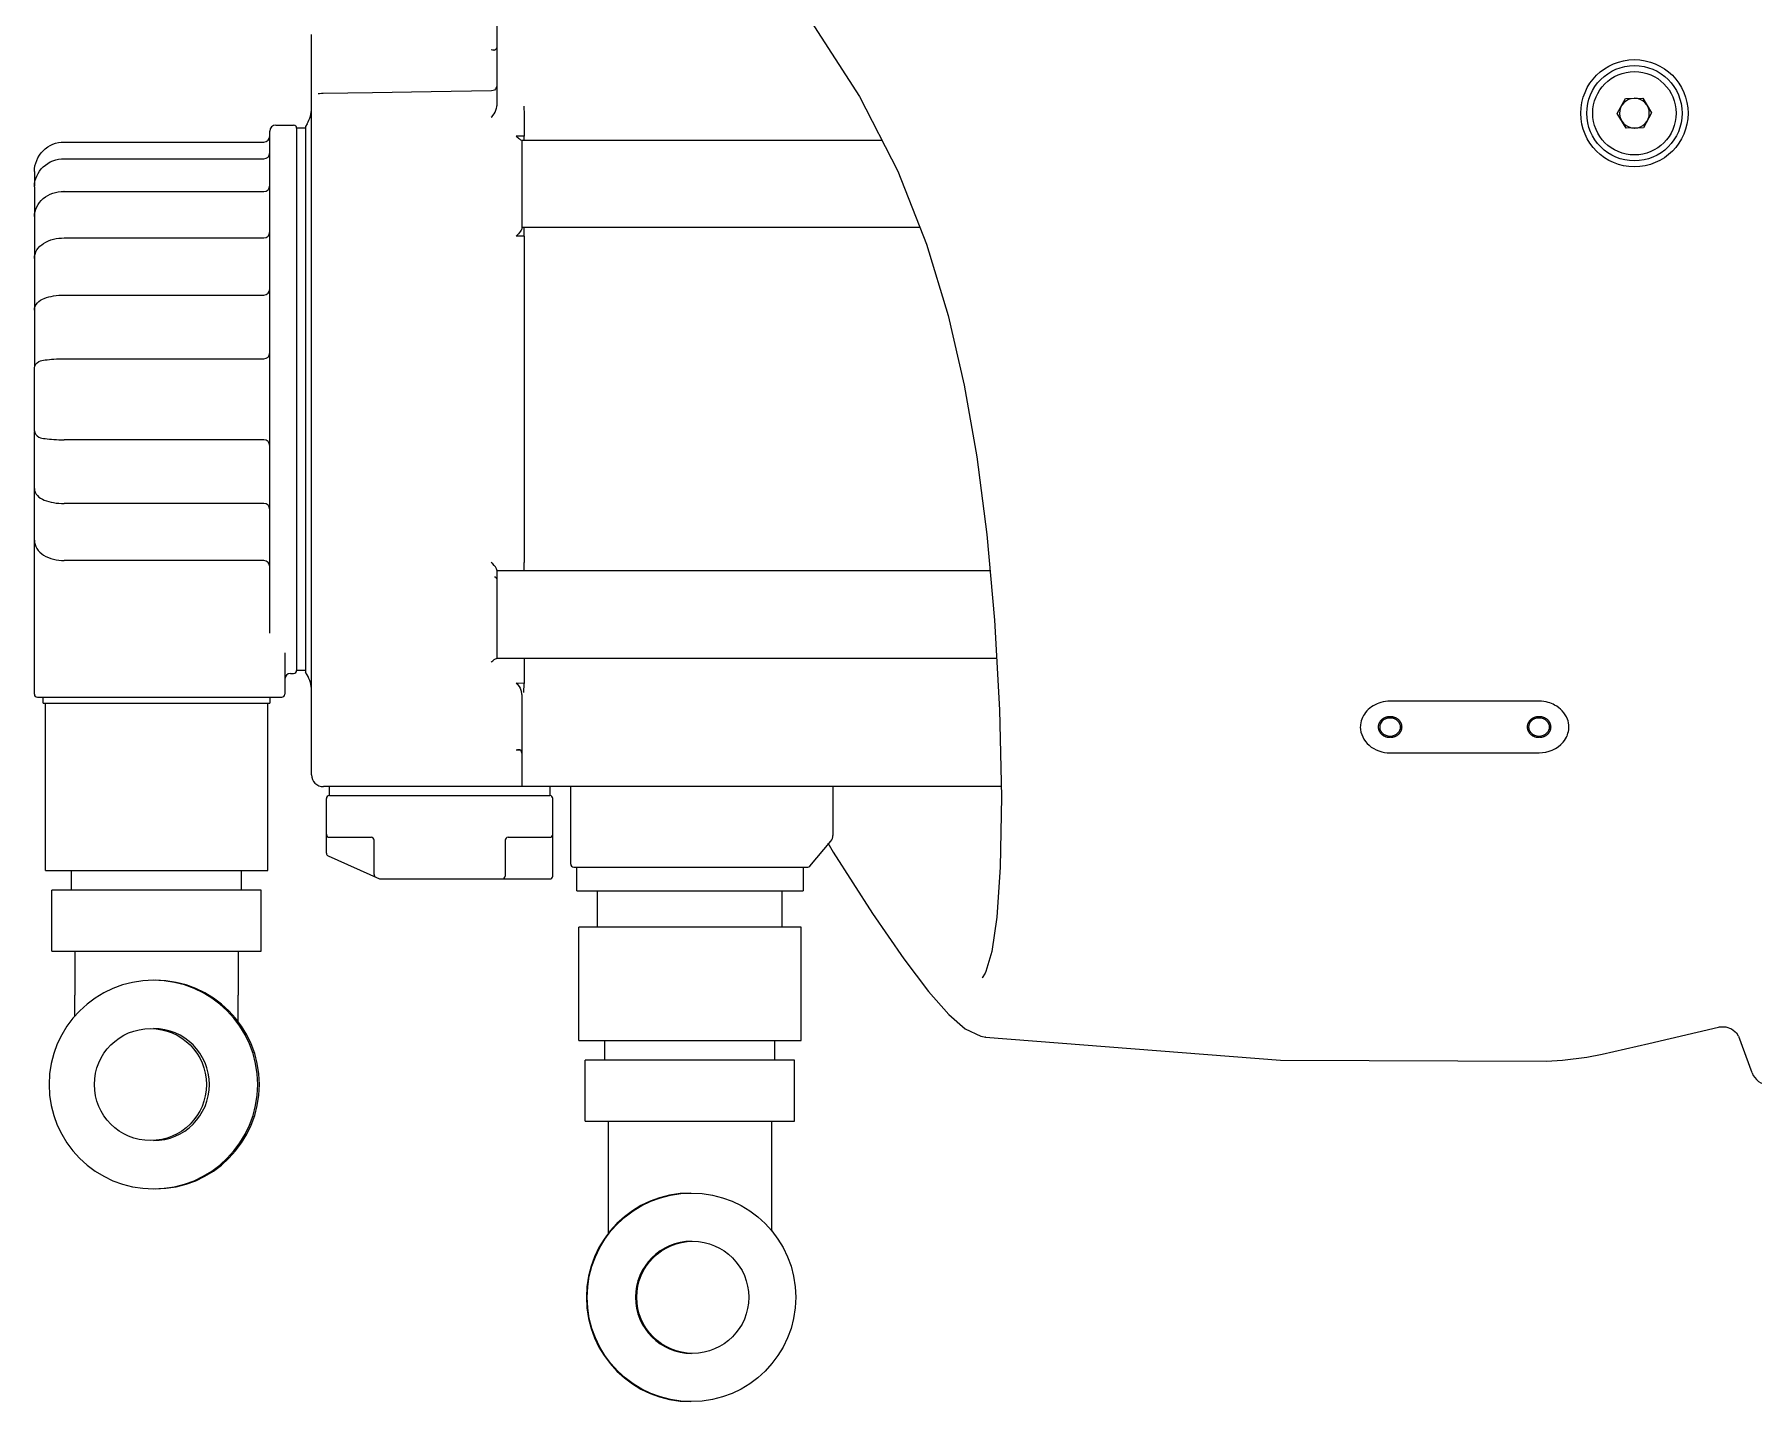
# Model space of a CAD drawing. Header units: millimetres. Extents: x 7426 to 8737, y 124 to 421.
# Drawn here: x 8104.7 to 8119.12, y 293.66 to 305.14 of the extents above; entities that cross this region are included whole.
import ezdxf

# ---------------------------------------------------------------- set-up
doc = ezdxf.new("R2010")
doc.units = ezdxf.units.MM
doc.layers.add('外形图', color=7, linetype='Continuous')

msp = doc.modelspace()

# ---------------------------------------------------------------- linework, layer by layer
at = {"layer": '外形图', "color": 0, "linetype": 'Continuous'}
for p, q in [((8108.5758, 305.3245), (8108.5758, 304.5368)), ((8107.0208, 298.9244), (8107.0208, 305.1361)), ((8108.545, 304.6648), (8108.5299, 304.6637)), ((8107.0764, 304.6367), (8107.0756, 304.6367)), ((8107.0756, 304.6367), (8107.076, 304.6367)), ((8107.0786, 304.6369), (8107.0764, 304.6367)), ((8107.1177, 304.6394), (8107.1061, 304.6391)), ((8108.8032, 304.5335), (8108.8058, 304.4601)), ((8117.9768, 304.4714), (8118.0463, 304.5979)), ((8118.0463, 304.5979), (8118.1906, 304.601)), ((8118.1906, 304.601), (8118.2654, 304.4775)), ((8106.9833, 304.3863), (8106.9708, 304.3636)), ((8108.8058, 304.4601), (8108.8058, 304.2816)), ((8118.0516, 304.348), (8117.9768, 304.4714)), ((8118.2654, 304.4775), (8118.1959, 304.351)), ((8104.9457, 304.2329), (8106.6208, 304.2329)), ((8106.6708, 300.1116), (8106.6708, 304.3245)), ((8106.7208, 304.3745), (8106.8708, 304.3745)), ((8106.8958, 304.3495), (8106.8958, 299.7994)), ((8106.9708, 304.3495), (8106.8958, 304.3495)), ((8106.9708, 304.3636), (8106.9708, 299.7853)), ((8108.8058, 304.2816), (8108.7384, 304.2816)), ((8108.7858, 304.2495), (8108.7858, 303.5145)), ((8108.7858, 304.2495), (8111.8074, 304.2495)), ((8108.8042, 304.2533), (8108.8051, 304.2643)), ((8108.8051, 304.2643), (8108.8058, 304.2816)), ((8118.1959, 304.351), (8118.0516, 304.348)), ((8104.9457, 304.0925), (8106.6208, 304.0925)), ((8104.6957, 303.9846), (8104.6957, 303.8659)), ((8104.6957, 303.8577), (8104.6957, 302.3459)), ((8104.9457, 303.818), (8106.6208, 303.818)), ((8112.1275, 303.5145), (8108.7858, 303.5145)), ((8108.7858, 303.5118), (8108.7858, 303.5085)), ((8104.9457, 303.428), (8106.6208, 303.428)), ((8108.8058, 303.4434), (8108.7384, 303.4434)), ((8108.8058, 303.4434), (8108.8058, 300.7055)), ((8112.1819, 303.3763), (8112.3625, 302.7784)), ((8104.9457, 302.9492), (8106.6208, 302.9492)), ((8104.9457, 302.4142), (8106.6208, 302.4142)), ((8104.6957, 301.8108), (8104.6957, 302.3381)), ((8104.6957, 299.5994), (8104.6957, 301.803)), ((8106.6208, 301.7347), (8104.9457, 301.7347)), ((8106.6208, 301.1997), (8104.9457, 301.1997)), ((8106.6208, 300.7209), (8104.9457, 300.7209)), ((8108.5758, 300.6404), (8108.5758, 299.8994)), ((8112.7144, 300.6344), (8108.5758, 300.6344)), ((8108.5635, 300.5825), (8108.5673, 300.5796)), ((8108.5635, 300.5825), (8108.5636, 300.5824)), ((8108.5673, 300.5796), (8108.5732, 300.5707)), ((8106.7958, 299.9478), (8106.7958, 299.5994)), ((8106.8458, 299.7744), (8106.8708, 299.7744)), ((8106.9708, 299.7994), (8106.8958, 299.7994)), ((8106.9833, 299.7625), (8106.9708, 299.7853)), ((8112.7698, 299.8994), (8108.5758, 299.8994)), ((8108.8058, 299.8673), (8108.8058, 299.6888)), ((8108.8058, 299.6888), (8108.7384, 299.6936)), ((8108.8032, 299.6153), (8108.8058, 299.6888)), ((8104.7207, 299.5744), (8106.7708, 299.5744)), ((8104.7707, 299.5244), (8104.7707, 299.5744)), ((8104.7707, 299.5244), (8106.6708, 299.5244)), ((8104.7882, 299.0694), (8104.7882, 299.5244)), ((8106.6533, 299.0694), (8106.6533, 299.5244)), ((8106.6708, 299.5744), (8106.6708, 299.5244)), ((8108.7858, 299.5973), (8108.7858, 298.8243)), ((8117.321, 299.5409), (8116.071, 299.5409)), ((8104.7882, 298.1193), (8104.7882, 299.0694)), ((8106.6533, 298.1193), (8106.6533, 299.0694)), ((8108.7591, 299.1294), (8108.7384, 299.1306)), ((8108.7749, 299.1285), (8108.7591, 299.1294)), ((8116.071, 299.1078), (8117.321, 299.1078)), ((8112.808, 298.8243), (8107.1208, 298.8243)), ((8107.1708, 298.7493), (8107.1708, 298.8243)), ((8107.1708, 298.7493), (8109.0208, 298.7493)), ((8109.0208, 298.8243), (8109.0208, 298.7493)), ((8109.1958, 298.1743), (8109.1958, 298.8243)), ((8111.3959, 298.8243), (8111.3959, 298.415)), ((8107.1458, 298.2656), (8107.1458, 298.7243)), ((8109.0458, 298.0743), (8109.0458, 298.7243)), ((8107.1708, 298.3993), (8107.5208, 298.3993)), ((8107.5458, 298.0875), (8107.5458, 298.3743)), ((8108.6458, 298.3743), (8108.6458, 298.0743)), ((8108.6708, 298.3993), (8109.0208, 298.3993)), ((8111.2034, 298.1583), (8111.3783, 298.3668)), ((8107.1606, 298.2427), (8107.5901, 298.0515)), ((8104.7882, 298.1193), (8106.6533, 298.1193)), ((8105.0072, 297.9543), (8105.0072, 298.1193)), ((8106.4343, 297.9543), (8106.4343, 298.1193)), ((8107.6003, 298.0493), (8109.0208, 298.0493)), ((8109.2208, 298.1493), (8111.1842, 298.1493)), ((8109.2458, 297.9493), (8109.2458, 298.1493)), ((8111.1459, 298.1493), (8111.1459, 297.9493)), ((8104.8432, 297.4433), (8104.8432, 297.9543)), ((8106.5983, 297.9543), (8104.8432, 297.9543)), ((8106.5983, 297.4433), (8106.5983, 297.9543)), ((8109.2458, 297.9493), (8111.1459, 297.9493)), ((8109.4208, 297.6443), (8109.4208, 297.9493)), ((8110.9709, 297.6443), (8110.9709, 297.9493)), ((8109.2633, 296.6943), (8109.2633, 297.6443)), ((8111.1284, 297.6443), (8109.2633, 297.6443)), ((8111.1284, 296.6943), (8111.1284, 297.6443)), ((8104.8432, 297.4433), (8106.5983, 297.4433)), ((8105.0357, 297.4433), (8105.0357, 297.0743)), ((8106.4058, 297.4433), (8106.4058, 297.0743)), ((8109.2633, 296.6943), (8111.1284, 296.6943)), ((8109.4823, 296.5293), (8109.4823, 296.6943)), ((8110.9094, 296.5293), (8110.9094, 296.6943)), ((8112.6783, 296.7218), (8112.6759, 296.7221)), ((8119.1081, 296.423), (8118.9971, 296.7281)), ((8109.3183, 296.0183), (8109.3183, 296.5293)), ((8111.0734, 296.5293), (8109.3183, 296.5293)), ((8111.0734, 296.0183), (8111.0734, 296.5293)), ((8117.3828, 296.5211), (8117.3829, 296.5211)), ((8117.7222, 296.5547), (8117.8498, 296.5796)), ((8109.3183, 296.0183), (8111.0734, 296.0183)), ((8109.5108, 296.0183), (8109.5108, 295.5393)), ((8110.8809, 296.0183), (8110.8809, 295.5393))]:
    msp.add_line(p, q, dxfattribs=at)
for points in [[(8110.7928, 305.7861), (8111.2101, 305.2456), (8111.6198, 304.616), (8111.9404, 303.9897), (8112.1819, 303.3763)], [(8108.5731, 304.6958), (8108.5659, 304.6795), (8108.5551, 304.6685), (8108.545, 304.6648)], [(8107.1061, 304.6391), (8107.089, 304.6379), (8107.0786, 304.6369)], [(8108.5299, 304.6637), (8108.0242, 304.6529), (8107.534, 304.6445), (8107.1177, 304.6394)], [(8112.3625, 302.7784), (8112.4978, 302.1929), (8112.603, 301.5904), (8112.6868, 300.9386), (8112.7516, 300.2223), (8112.794, 299.4675), (8112.8099, 298.7376), (8112.7997, 298.1494), (8112.7708, 297.7295), (8112.7285, 297.4421), (8112.6796, 297.2733), (8112.6725, 297.2578)], [(8111.3522, 298.3516), (8111.3974, 298.274), (8111.7288, 297.7611), (8111.9923, 297.3803), (8112.1992, 297.1055), (8112.3672, 296.9126), (8112.5061, 296.792), (8112.6362, 296.7294), (8112.6782, 296.7216)], [(8112.6725, 297.2578), (8112.6478, 297.2191), (8112.6476, 297.2189)], [(8117.8498, 296.5796), (8118.2418, 296.6683), (8118.8263, 296.8068)], [(8118.8263, 296.8069), (8118.8343, 296.8086), (8118.8868, 296.809), (8118.9361, 296.7915), (8118.9764, 296.7579), (8118.9914, 296.7321)], [(8112.6759, 296.7221), (8115.1519, 296.5285), (8117.3828, 296.5211)], [(8117.383, 296.5208), (8117.5162, 296.5286), (8117.7222, 296.5547)]]:
    msp.add_lwpolyline(points, dxfattribs=at)
for centre, radius in [((8118.1211, 304.4745), 0.45), ((8118.1211, 304.4745), 0.4), ((8118.1211, 304.4745), 0.35), ((8105.6694, 296.3243), 0.47), ((8110.2089, 294.5392), 0.875), ((8110.22, 294.5392), 0.47)]:
    msp.add_circle(centre, radius, dxfattribs=at)
for centre, radius, start, end in [((8108.5476, 305.0405), 0.0378, 273.09506, 276.97753), ((8108.4878, 304.5368), 0.088, 347.07525, 0.03183), ((8118.1211, 304.4745), 0.125, 91.21135, 270.0553), ((8118.1211, 304.4745), 0.125, 271.21135, 90.0553), ((8106.7708, 304.518), 0.25, 328.21167, 0), ((8106.6208, 304.2829), 0.05, 270, 0), ((8106.7208, 304.3245), 0.05, 90, 180), ((8106.8708, 304.3495), 0.025, 0, 90), ((8106.6208, 304.1425), 0.05, 270, 0), ((8104.9457, 303.5198), 0.2982, 90.00017, 90.63926), ((8106.6208, 303.868), 0.05, 270, 0), ((8106.6208, 303.478), 0.05, 270, 0), ((8106.6208, 302.9992), 0.05, 270, 0), ((8106.6208, 302.4642), 0.05, 270, 0), ((8106.6208, 301.6847), 0.05, 0, 90), ((8106.6208, 301.1497), 0.05, 0, 90), ((8106.6208, 300.6709), 0.05, 0, 90), ((8107.1866, 300.6837), 1.6194, 0.0243, 0.76932), ((8108.5524, 300.5636), 0.0218, 59.70181, 63.8858), ((8106.8458, 299.7244), 0.05, 90, 180), ((8106.8708, 299.7994), 0.025, 270, 0), ((8106.7708, 299.6308), 0.25, 0, 31.78833), ((8108.6982, 299.5974), 0.0876, 359.96947, 12.74655), ((8104.7207, 299.5994), 0.025, 180, 270), ((8106.7708, 299.5994), 0.025, 270, 0), ((8116.071, 299.2541), 0.2868, 89.99741, 105.62305), ((8117.3211, 299.2541), 0.2868, 74.37695, 90.00259), ((8116.0083, 299.3243), 0.1873, 174.08172, 179.99298), ((8116.0496, 299.3244), 0.0661, 179.99829, 194.77528), ((8117.2997, 299.3244), 0.0661, 179.99829, 194.77528), ((8117.3757, 299.3262), 0.1956, 338.43877, 339.43528), ((8117.3846, 299.3244), 0.1864, 357.72021, 359.99897), ((8107.1208, 298.9244), 0.1, 180, 270), ((8107.1708, 298.7243), 0.025, 90, 180), ((8109.0208, 298.7243), 0.025, 0, 90), ((8107.1708, 298.4243), 0.025, 180, 270), ((8107.5208, 298.3743), 0.025, 0, 90), ((8108.6708, 298.3743), 0.025, 90.00158, 180), ((8109.0208, 298.4243), 0.025, 270, 0), ((8111.3209, 298.415), 0.075, 319.99998, 0), ((8107.1708, 298.2656), 0.025, 180, 246), ((8109.2208, 298.1743), 0.025, 180, 270), ((8107.5708, 298.0875), 0.025, 179.99998, 245.99988), ((8107.6003, 298.0743), 0.025, 246, 270), ((8108.6208, 298.0743), 0.025, 269.99967, 0), ((8109.0208, 298.0743), 0.025, 270, 0), ((8111.1842, 298.1743), 0.025, 269.99995, 319.99998), ((8105.6944, 296.3243), 0.875, 90.00266, 269.99727), ((8105.6944, 296.3243), 0.875, 270.00266, 89.99727), ((8105.709, 296.3243), 0.875, 270.00273, 89.99734), ((8044.4637, 297.0729), 60.572, 359.831209, 0.001306), ((8045.4232, 297.0717), 60.9826, 359.791192, 0.002414), ((8105.6944, 296.3243), 0.47, 270.00209, 89.99808), ((8119.2491, 296.4743), 0.15, 200, 270), ((8285.4479, 295.5351), 175.9371, 179.998628, 180.150452), ((8277.0837, 295.5237), 166.2029, 179.994646, 180.147636), ((8110.2024, 294.5392), 0.875, 90.00111, 269.99896), ((8110.2089, 294.5392), 0.47, 90.00046, 269.9997)]:
    msp.add_arc(centre, radius, start, end, dxfattribs=at)
for points in [[(8108.5497, 305.0028), (8108.5425, 305.0024), (8108.5352, 305.0038), (8108.5284, 305.0061)], [(8108.5724, 300.6521), (8108.5625, 300.673), (8108.5458, 300.6904), (8108.5284, 300.7055)], [(8116.0026, 299.3716), (8115.9911, 299.3591), (8115.9835, 299.3413), (8115.9835, 299.3244)], [(8116.071, 299.4001), (8116.0463, 299.4001), (8116.0193, 299.3898), (8116.0026, 299.3716)], [(8116.1394, 299.3716), (8116.1227, 299.3898), (8116.0957, 299.4001), (8116.071, 299.4001)], [(8116.1585, 299.3244), (8116.1585, 299.3413), (8116.1509, 299.3591), (8116.1394, 299.3716)], [(8117.2526, 299.3716), (8117.2411, 299.3591), (8117.2335, 299.3413), (8117.2335, 299.3244)], [(8117.321, 299.4001), (8117.2963, 299.4001), (8117.2694, 299.3898), (8117.2526, 299.3716)], [(8117.3895, 299.3716), (8117.3727, 299.3898), (8117.3458, 299.4001), (8117.321, 299.4001)], [(8117.4085, 299.3244), (8117.4085, 299.3413), (8117.401, 299.3591), (8117.3895, 299.3716)], [(8117.5711, 299.3244), (8117.5711, 299.347), (8117.5668, 299.37), (8117.5588, 299.3913)], [(8115.9857, 299.3075), (8115.9887, 299.2963), (8115.9948, 299.2856), (8116.0026, 299.2771)], [(8116.0026, 299.2771), (8116.0193, 299.2589), (8116.0463, 299.2486), (8116.071, 299.2486)], [(8116.071, 299.2486), (8116.0957, 299.2486), (8116.1227, 299.2589), (8116.1394, 299.2771)], [(8116.1394, 299.2771), (8116.1509, 299.2896), (8116.1585, 299.3074), (8116.1585, 299.3244)], [(8117.2357, 299.3075), (8117.2387, 299.2963), (8117.2448, 299.2856), (8117.2526, 299.2771)], [(8117.2526, 299.2771), (8117.2694, 299.2589), (8117.2963, 299.2486), (8117.321, 299.2486)], [(8117.321, 299.2486), (8117.3458, 299.2486), (8117.3727, 299.2589), (8117.3895, 299.2771)], [(8117.321, 299.1078), (8117.3947, 299.1078), (8117.4759, 299.1406), (8117.5233, 299.1971)], [(8117.3895, 299.2771), (8117.401, 299.2896), (8117.4085, 299.3074), (8117.4085, 299.3244)], [(8117.5233, 299.1971), (8117.5376, 299.2141), (8117.5494, 299.2336), (8117.5576, 299.2543)], [(8117.5588, 299.2575), (8117.5659, 299.2764), (8117.5701, 299.2967), (8117.5709, 299.3169)], [(8108.7594, 299.1341), (8108.7523, 299.1345), (8108.7451, 299.133), (8108.7384, 299.1306)]]:
    msp.add_open_spline(points, degree=3, dxfattribs=at)
for points, knots in [([(8108.5758, 305.0304), (8108.5758, 305.0266), (8108.5742, 305.0135), (8108.5611, 305.0042), (8108.5522, 305.0031)], [0, 0, 0, 0, 0.3021647, 1, 1, 1, 1]), ([(8108.5284, 304.4405), (8108.5333, 304.4453), (8108.553, 304.4676), (8108.5684, 304.4947), (8108.5736, 304.5171)], [0, 0, 0, 0, 0.2301223, 1, 1, 1, 1]), ([(8104.6957, 303.9846), (8104.6957, 304.0481), (8104.7495, 304.1804), (8104.882, 304.2329), (8104.9457, 304.2329)], [0, 0, 0, 0, 0.4989966, 1, 1, 1, 1]), ([(8108.7384, 304.2816), (8108.7466, 304.2733), (8108.7605, 304.262), (8108.7767, 304.2495), (8108.7837, 304.2495)], [0, 0, 0, 0, 0.6251674, 1, 1, 1, 1]), ([(8104.6957, 303.8577), (8104.6957, 303.9185), (8104.7532, 304.0463), (8104.8828, 304.0925), (8104.9457, 304.0925)], [0, 0, 0, 0, 0.4910122, 1, 1, 1, 1]), ([(8104.6957, 303.6093), (8104.6957, 303.6646), (8104.7598, 303.7822), (8104.8814, 303.8173), (8104.9424, 303.8179)], [0, 0, 0, 0, 0.4755576, 1, 1, 1, 1]), ([(8108.8058, 303.4434), (8108.8059, 303.4502), (8108.8059, 303.4729), (8108.8063, 303.4958), (8108.805, 303.5118)], [0, 0, 0, 0, 0.2964345, 1, 1, 1, 1]), ([(8104.6957, 303.2562), (8104.6957, 303.281), (8104.7125, 303.3327), (8104.7965, 303.4086), (8104.8863, 303.428), (8104.9457, 303.428)], [0, 0, 0, 0, 0.2239827, 0.461672, 1, 1, 1, 1]), ([(8108.7835, 303.4995), (8108.7814, 303.4944), (8108.7691, 303.4736), (8108.7523, 303.4559), (8108.7384, 303.4434)], [0, 0, 0, 0, 0.2259471, 1, 1, 1, 1]), ([(8108.7858, 303.5085), (8108.7858, 303.5071), (8108.7852, 303.504), (8108.7842, 303.5011), (8108.7835, 303.4995)], [0, 0, 0, 0, 0.4421125, 1, 1, 1, 1]), ([(8104.6957, 302.8227), (8104.6957, 302.8446), (8104.7174, 302.8894), (8104.7813, 302.9248), (8104.8586, 302.9449), (8104.9157, 302.9492), (8104.9457, 302.9492)], [0, 0, 0, 0, 0.2158561, 0.4397164, 0.703455, 1, 1, 1, 1]), ([(8104.6957, 302.3381), (8104.6957, 302.3598), (8104.7283, 302.3973), (8104.7919, 302.4053), (8104.8629, 302.4132), (8104.9165, 302.4142), (8104.9457, 302.4142)], [0, 0, 0, 0, 0.233404, 0.4247988, 0.6864079, 1, 1, 1, 1]), ([(8104.6957, 301.8108), (8104.6957, 301.789), (8104.7283, 301.7515), (8104.7919, 301.7436), (8104.8629, 301.7356), (8104.9165, 301.7347), (8104.9457, 301.7347)], [0, 0, 0, 0, 0.233404, 0.4247988, 0.6864079, 1, 1, 1, 1]), ([(8104.6957, 301.3262), (8104.6957, 301.3043), (8104.7174, 301.2595), (8104.7813, 301.224), (8104.8586, 301.2039), (8104.9157, 301.1997), (8104.9457, 301.1997)], [0, 0, 0, 0, 0.2158561, 0.4397164, 0.703455, 1, 1, 1, 1]), ([(8104.6957, 300.8926), (8104.6957, 300.8679), (8104.7125, 300.8162), (8104.7965, 300.7402), (8104.8863, 300.7209), (8104.9457, 300.7209)], [0, 0, 0, 0, 0.2239827, 0.461672, 1, 1, 1, 1]), ([(8108.5758, 300.6404), (8108.5758, 300.6422), (8108.5749, 300.6463), (8108.5734, 300.6501), (8108.5724, 300.6521)], [0, 0, 0, 0, 0.436843, 1, 1, 1, 1]), ([(8108.8045, 300.6344), (8108.8058, 300.6344), (8108.804, 300.6422), (8108.8075, 300.655), (8108.806, 300.6726), (8108.806, 300.6844)], [0, 0, 0, 0, 0.0768043, 0.2935074, 1, 1, 1, 1]), ([(8108.5571, 300.585), (8108.558, 300.5848), (8108.5597, 300.5843), (8108.5613, 300.5836), (8108.5621, 300.5832)], [0, 0, 0, 0, 0.5044403, 1, 1, 1, 1]), ([(8108.5284, 299.8675), (8108.5366, 299.8757), (8108.5505, 299.8868), (8108.5666, 299.8993), (8108.5736, 299.8994)], [0, 0, 0, 0, 0.6242515, 1, 1, 1, 1]), ([(8108.8032, 299.8994), (8108.806, 299.8994), (8108.8025, 299.8821), (8108.8056, 299.8752), (8108.8058, 299.8672)], [0, 0, 0, 0, 0.2633708, 1, 1, 1, 1]), ([(8108.7384, 299.6936), (8108.7432, 299.6887), (8108.7629, 299.6663), (8108.7786, 299.6392), (8108.7837, 299.6167)], [0, 0, 0, 0, 0.2295661, 1, 1, 1, 1]), ([(8115.9938, 299.5303), (8115.9495, 299.5178), (8115.8679, 299.472), (8115.8264, 299.3859), (8115.822, 299.3436)], [0, 0, 0, 0, 0.5197429, 1, 1, 1, 1]), ([(8117.5588, 299.3913), (8117.5402, 299.4409), (8117.4841, 299.4989), (8117.4167, 299.5251), (8117.3983, 299.5303)], [0, 0, 0, 0, 0.7346896, 1, 1, 1, 1]), ([(8116.071, 299.411), (8116.0694, 299.4108), (8116.0662, 299.4106), (8116.0621, 299.4102), (8116.0589, 299.4099), (8116.0564, 299.4097), (8116.0544, 299.4096), (8116.053, 299.4094), (8116.0522, 299.4094), (8116.0516, 299.4093), (8116.051, 299.4092), (8116.0502, 299.409), (8116.0489, 299.4086), (8116.0469, 299.4081), (8116.0446, 299.4075), (8116.0422, 299.4069), (8116.0399, 299.4063), (8116.0376, 299.4057), (8116.0356, 299.4051), (8116.0343, 299.4048), (8116.0335, 299.4046), (8116.0329, 299.4045), (8116.0324, 299.4042), (8116.0316, 299.4039), (8116.0304, 299.4033), (8116.0286, 299.4024), (8116.0264, 299.4015), (8116.0243, 299.4005), (8116.0221, 299.3995), (8116.02, 299.3985), (8116.0182, 299.3977), (8116.0169, 299.3971), (8116.0162, 299.3967), (8116.0157, 299.3965), (8116.0152, 299.3961), (8116.0145, 299.3957), (8116.0134, 299.3949), (8116.0118, 299.3938), (8116.0099, 299.3924), (8116.008, 299.391), (8116.0061, 299.3897), (8116.0041, 299.3883), (8116.0025, 299.3872), (8116.0014, 299.3864), (8116.0008, 299.3859), (8116.0003, 299.3856), (8115.9999, 299.3852), (8115.9994, 299.3847), (8115.9985, 299.3837), (8115.9972, 299.3823), (8115.9957, 299.3807), (8115.9941, 299.3791), (8115.9926, 299.3774), (8115.991, 299.3758), (8115.9897, 299.3744), (8115.9888, 299.3735), (8115.9883, 299.3729), (8115.9879, 299.3726), (8115.9876, 299.3721), (8115.9872, 299.3715), (8115.9866, 299.3704), (8115.9856, 299.3688), (8115.9845, 299.367), (8115.9833, 299.3651), (8115.9821, 299.3632), (8115.981, 299.3614), (8115.98, 299.3598), (8115.9794, 299.3587), (8115.979, 299.3581), (8115.9787, 299.3577), (8115.9785, 299.3571), (8115.9783, 299.3565), (8115.9779, 299.3553), (8115.9773, 299.3536), (8115.9765, 299.3516), (8115.9758, 299.3496), (8115.9751, 299.3475), (8115.9744, 299.3455), (8115.9738, 299.3438), (8115.9734, 299.3427), (8115.9732, 299.342), (8115.9729, 299.3415), (8115.9729, 299.3409), (8115.9728, 299.3402), (8115.9727, 299.339), (8115.9725, 299.3372), (8115.9722, 299.3351), (8115.972, 299.3329), (8115.9717, 299.3308), (8115.9715, 299.3286), (8115.9713, 299.3269), (8115.9711, 299.3256), (8115.9711, 299.3249), (8115.971, 299.3244), (8115.9711, 299.3238), (8115.9711, 299.3231), (8115.9713, 299.3219), (8115.9715, 299.3202), (8115.9717, 299.3181), (8115.972, 299.316), (8115.9722, 299.3138), (8115.9724, 299.3117), (8115.9726, 299.31), (8115.9728, 299.3088), (8115.9729, 299.3081), (8115.9729, 299.3075), (8115.9731, 299.307), (8115.9733, 299.3064), (8115.9737, 299.3052), (8115.9743, 299.3035), (8115.975, 299.3015), (8115.9757, 299.2994), (8115.9764, 299.2974), (8115.9771, 299.2954), (8115.9777, 299.2937), (8115.9781, 299.2925), (8115.9784, 299.2919), (8115.9785, 299.2913), (8115.9788, 299.2909), (8115.9792, 299.2903), (8115.9799, 299.2892), (8115.9808, 299.2876), (8115.982, 299.2858), (8115.9831, 299.2839), (8115.9843, 299.282), (8115.9854, 299.2802), (8115.9864, 299.2786), (8115.987, 299.2775), (8115.9874, 299.2769), (8115.9877, 299.2764), (8115.9881, 299.276), (8115.9886, 299.2755), (8115.9896, 299.2745), (8115.9909, 299.2731), (8115.9924, 299.2714), (8115.994, 299.2698), (8115.9956, 299.2681), (8115.9972, 299.2664), (8115.9985, 299.2651), (8115.9994, 299.2641), (8115.9999, 299.2635), (8116.0003, 299.2631), (8116.0008, 299.2628), (8116.0014, 299.2623), (8116.0025, 299.2616), (8116.0041, 299.2604), (8116.006, 299.2591), (8116.0078, 299.2578), (8116.0097, 299.2564), (8116.0116, 299.2551), (8116.0132, 299.254), (8116.0143, 299.2532), (8116.0149, 299.2527), (8116.0154, 299.2524), (8116.0159, 299.2522), (8116.0166, 299.2518), (8116.0179, 299.2512), (8116.0197, 299.2504), (8116.0218, 299.2494), (8116.024, 299.2484), (8116.0261, 299.2474), (8116.0283, 299.2464), (8116.0301, 299.2456), (8116.0313, 299.245), (8116.032, 299.2447), (8116.0326, 299.2444), (8116.0332, 299.2443), (8116.0339, 299.244), (8116.0353, 299.2437), (8116.0372, 299.2432), (8116.0396, 299.2426), (8116.0419, 299.2419), (8116.0442, 299.2413), (8116.0466, 299.2407), (8116.0485, 299.2402), (8116.0499, 299.2398), (8116.0507, 299.2396), (8116.0512, 299.2394), (8116.0519, 299.2394), (8116.0527, 299.2393), (8116.0541, 299.2392), (8116.0562, 299.239), (8116.0587, 299.2388), (8116.062, 299.2385), (8116.0661, 299.2382), (8116.0694, 299.2379), (8116.071, 299.2378)], [0, 0, 0, 0, 0.015625, 0.03125, 0.0390625, 0.046875, 0.0546875, 0.0585938, 0.0605469, 0.0625, 0.0644531, 0.0664062, 0.0703125, 0.078125, 0.0859375, 0.09375, 0.1015625, 0.109375, 0.1171875, 0.1210938, 0.1230469, 0.125, 0.1269531, 0.1289062, 0.1328125, 0.140625, 0.1484375, 0.15625, 0.1640625, 0.171875, 0.1796875, 0.1835938, 0.1855469, 0.1875, 0.1894531, 0.1914062, 0.1953125, 0.203125, 0.2109375, 0.21875, 0.2265625, 0.234375, 0.2421875, 0.2460938, 0.2480469, 0.25, 0.2519531, 0.2539062, 0.2578125, 0.265625, 0.2734375, 0.28125, 0.2890625, 0.296875, 0.3046875, 0.3085938, 0.3105469, 0.3125, 0.3144531, 0.3164062, 0.3203125, 0.328125, 0.3359375, 0.34375, 0.3515625, 0.359375, 0.3671875, 0.3710938, 0.3730469, 0.375, 0.3769531, 0.3789062, 0.3828125, 0.390625, 0.3984375, 0.40625, 0.4140625, 0.421875, 0.4296875, 0.4335938, 0.4355469, 0.4375, 0.4394531, 0.4414062, 0.4453125, 0.453125, 0.4609375, 0.46875, 0.4765625, 0.484375, 0.4921875, 0.4960938, 0.4980469, 0.5, 0.5019531, 0.5039062, 0.5078125, 0.515625, 0.5234375, 0.53125, 0.5390625, 0.546875, 0.5546875, 0.5585938, 0.5605469, 0.5625, 0.5644531, 0.5664062, 0.5703125, 0.578125, 0.5859375, 0.59375, 0.6015625, 0.609375, 0.6171875, 0.6210938, 0.6230469, 0.625, 0.6269531, 0.6289062, 0.6328125, 0.640625, 0.6484375, 0.65625, 0.6640625, 0.671875, 0.6796875, 0.6835938, 0.6855469, 0.6875, 0.6894531, 0.6914062, 0.6953125, 0.703125, 0.7109375, 0.71875, 0.7265625, 0.734375, 0.7421875, 0.7460938, 0.7480469, 0.75, 0.7519531, 0.7539062, 0.7578125, 0.765625, 0.7734375, 0.78125, 0.7890625, 0.796875, 0.8046875, 0.8085938, 0.8105469, 0.8125, 0.8144531, 0.8164062, 0.8203125, 0.828125, 0.8359375, 0.84375, 0.8515625, 0.859375, 0.8671875, 0.8710938, 0.8730469, 0.875, 0.8769531, 0.8789062, 0.8828125, 0.890625, 0.8984375, 0.90625, 0.9140625, 0.921875, 0.9296875, 0.9335938, 0.9355469, 0.9375, 0.9394531, 0.9414062, 0.9453125, 0.953125, 0.9609375, 0.96875, 0.984375, 1, 1, 1, 1]), ([(8116.071, 299.2378), (8116.0726, 299.2379), (8116.0759, 299.2382), (8116.0799, 299.2385), (8116.0832, 299.2388), (8116.0856, 299.239), (8116.0876, 299.2392), (8116.089, 299.2393), (8116.0898, 299.2394), (8116.0904, 299.2394), (8116.091, 299.2396), (8116.0918, 299.2398), (8116.0932, 299.2401), (8116.0951, 299.2406), (8116.0974, 299.2412), (8116.0998, 299.2418), (8116.1021, 299.2425), (8116.1044, 299.2431), (8116.1064, 299.2436), (8116.1078, 299.2439), (8116.1085, 299.2441), (8116.1091, 299.2443), (8116.1097, 299.2445), (8116.1104, 299.2449), (8116.1116, 299.2455), (8116.1134, 299.2463), (8116.1156, 299.2473), (8116.1177, 299.2483), (8116.1199, 299.2493), (8116.122, 299.2502), (8116.1238, 299.2511), (8116.1251, 299.2516), (8116.1258, 299.252), (8116.1264, 299.2522), (8116.1268, 299.2526), (8116.1275, 299.253), (8116.1286, 299.2538), (8116.1302, 299.2549), (8116.1321, 299.2563), (8116.134, 299.2577), (8116.136, 299.259), (8116.1379, 299.2604), (8116.1395, 299.2615), (8116.1406, 299.2623), (8116.1412, 299.2628), (8116.1418, 299.2631), (8116.1421, 299.2635), (8116.1426, 299.2641), (8116.1435, 299.265), (8116.1448, 299.2664), (8116.1464, 299.268), (8116.1479, 299.2697), (8116.1495, 299.2713), (8116.151, 299.2729), (8116.1523, 299.2743), (8116.1532, 299.2752), (8116.1537, 299.2758), (8116.1541, 299.2762), (8116.1544, 299.2767), (8116.1548, 299.2773), (8116.1555, 299.2784), (8116.1564, 299.2799), (8116.1576, 299.2818), (8116.1587, 299.2836), (8116.1599, 299.2855), (8116.161, 299.2874), (8116.162, 299.2889), (8116.1627, 299.29), (8116.163, 299.2906), (8116.1634, 299.2911), (8116.1635, 299.2916), (8116.1638, 299.2923), (8116.1642, 299.2934), (8116.1648, 299.2951), (8116.1655, 299.2971), (8116.1662, 299.2992), (8116.1669, 299.3012), (8116.1676, 299.3032), (8116.1682, 299.3049), (8116.1686, 299.3061), (8116.1689, 299.3067), (8116.1691, 299.3072), (8116.1691, 299.3078), (8116.1692, 299.3085), (8116.1693, 299.3097), (8116.1695, 299.3115), (8116.1698, 299.3137), (8116.17, 299.3158), (8116.1703, 299.3179), (8116.1705, 299.3201), (8116.1707, 299.3219), (8116.1709, 299.3231), (8116.1709, 299.3238), (8116.171, 299.3244), (8116.1709, 299.3249), (8116.1709, 299.3256), (8116.1707, 299.3268), (8116.1705, 299.3286), (8116.1703, 299.3307), (8116.1701, 299.3328), (8116.1698, 299.3349), (8116.1696, 299.337), (8116.1694, 299.3387), (8116.1693, 299.34), (8116.1692, 299.3407), (8116.1691, 299.3412), (8116.1689, 299.3417), (8116.1687, 299.3424), (8116.1683, 299.3435), (8116.1677, 299.3452), (8116.167, 299.3473), (8116.1663, 299.3493), (8116.1656, 299.3513), (8116.1649, 299.3533), (8116.1643, 299.355), (8116.1639, 299.3562), (8116.1636, 299.3569), (8116.1635, 299.3574), (8116.1632, 299.3578), (8116.1628, 299.3585), (8116.1621, 299.3595), (8116.1612, 299.3611), (8116.16, 299.363), (8116.1589, 299.3648), (8116.1577, 299.3667), (8116.1566, 299.3686), (8116.1556, 299.3701), (8116.155, 299.3712), (8116.1546, 299.3718), (8116.1543, 299.3723), (8116.1539, 299.3727), (8116.1534, 299.3733), (8116.1525, 299.3742), (8116.1512, 299.3756), (8116.1496, 299.3773), (8116.148, 299.3789), (8116.1464, 299.3806), (8116.1449, 299.3823), (8116.1436, 299.3837), (8116.1426, 299.3846), (8116.1421, 299.3852), (8116.1417, 299.3856), (8116.1412, 299.3859), (8116.1406, 299.3864), (8116.1395, 299.3872), (8116.138, 299.3883), (8116.1361, 299.3896), (8116.1342, 299.391), (8116.1323, 299.3923), (8116.1304, 299.3936), (8116.1288, 299.3948), (8116.1277, 299.3955), (8116.1271, 299.396), (8116.1267, 299.3964), (8116.1261, 299.3966), (8116.1254, 299.3969), (8116.1241, 299.3975), (8116.1223, 299.3983), (8116.1202, 299.3993), (8116.118, 299.4003), (8116.1159, 299.4013), (8116.1137, 299.4023), (8116.1119, 299.4031), (8116.1107, 299.4037), (8116.11, 299.4041), (8116.1095, 299.4043), (8116.1089, 299.4045), (8116.1081, 299.4047), (8116.1067, 299.405), (8116.1048, 299.4056), (8116.1024, 299.4062), (8116.1001, 299.4068), (8116.0978, 299.4074), (8116.0954, 299.408), (8116.0935, 299.4085), (8116.0921, 299.4089), (8116.0914, 299.4091), (8116.0908, 299.4093), (8116.0902, 299.4093), (8116.0893, 299.4094), (8116.0879, 299.4095), (8116.0858, 299.4097), (8116.0834, 299.4099), (8116.0801, 299.4102), (8116.076, 299.4105), (8116.0727, 299.4108), (8116.071, 299.411)], [0, 0, 0, 0, 0.015625, 0.03125, 0.0390625, 0.046875, 0.0546875, 0.0585938, 0.0605469, 0.0625, 0.0644531, 0.0664062, 0.0703125, 0.078125, 0.0859375, 0.09375, 0.1015625, 0.109375, 0.1171875, 0.1210938, 0.1230469, 0.125, 0.1269531, 0.1289062, 0.1328125, 0.140625, 0.1484375, 0.15625, 0.1640625, 0.171875, 0.1796875, 0.1835938, 0.1855469, 0.1875, 0.1894531, 0.1914062, 0.1953125, 0.203125, 0.2109375, 0.21875, 0.2265625, 0.234375, 0.2421875, 0.2460938, 0.2480469, 0.25, 0.2519531, 0.2539062, 0.2578125, 0.265625, 0.2734375, 0.28125, 0.2890625, 0.296875, 0.3046875, 0.3085938, 0.3105469, 0.3125, 0.3144531, 0.3164062, 0.3203125, 0.328125, 0.3359375, 0.34375, 0.3515625, 0.359375, 0.3671875, 0.3710938, 0.3730469, 0.375, 0.3769531, 0.3789062, 0.3828125, 0.390625, 0.3984375, 0.40625, 0.4140625, 0.421875, 0.4296875, 0.4335938, 0.4355469, 0.4375, 0.4394531, 0.4414062, 0.4453125, 0.453125, 0.4609375, 0.46875, 0.4765625, 0.484375, 0.4921875, 0.4960938, 0.4980469, 0.5, 0.5019531, 0.5039062, 0.5078125, 0.515625, 0.5234375, 0.53125, 0.5390625, 0.546875, 0.5546875, 0.5585938, 0.5605469, 0.5625, 0.5644531, 0.5664062, 0.5703125, 0.578125, 0.5859375, 0.59375, 0.6015625, 0.609375, 0.6171875, 0.6210938, 0.6230469, 0.625, 0.6269531, 0.6289062, 0.6328125, 0.640625, 0.6484375, 0.65625, 0.6640625, 0.671875, 0.6796875, 0.6835938, 0.6855469, 0.6875, 0.6894531, 0.6914062, 0.6953125, 0.703125, 0.7109375, 0.71875, 0.7265625, 0.734375, 0.7421875, 0.7460938, 0.7480469, 0.75, 0.7519531, 0.7539062, 0.7578125, 0.765625, 0.7734375, 0.78125, 0.7890625, 0.796875, 0.8046875, 0.8085938, 0.8105469, 0.8125, 0.8144531, 0.8164062, 0.8203125, 0.828125, 0.8359375, 0.84375, 0.8515625, 0.859375, 0.8671875, 0.8710938, 0.8730469, 0.875, 0.8769531, 0.8789062, 0.8828125, 0.890625, 0.8984375, 0.90625, 0.9140625, 0.921875, 0.9296875, 0.9335938, 0.9355469, 0.9375, 0.9394531, 0.9414062, 0.9453125, 0.953125, 0.9609375, 0.96875, 0.984375, 1, 1, 1, 1]), ([(8117.321, 299.411), (8117.3194, 299.4108), (8117.3162, 299.4106), (8117.3121, 299.4102), (8117.3089, 299.4099), (8117.3065, 299.4097), (8117.3045, 299.4096), (8117.303, 299.4094), (8117.3022, 299.4094), (8117.3016, 299.4093), (8117.301, 299.4092), (8117.3003, 299.409), (8117.2989, 299.4086), (8117.2969, 299.4081), (8117.2946, 299.4075), (8117.2923, 299.4069), (8117.2899, 299.4063), (8117.2876, 299.4057), (8117.2857, 299.4051), (8117.2843, 299.4048), (8117.2835, 299.4046), (8117.2829, 299.4045), (8117.2824, 299.4042), (8117.2817, 299.4039), (8117.2804, 299.4033), (8117.2786, 299.4024), (8117.2765, 299.4015), (8117.2743, 299.4005), (8117.2722, 299.3995), (8117.27, 299.3985), (8117.2682, 299.3977), (8117.267, 299.3971), (8117.2662, 299.3967), (8117.2657, 299.3965), (8117.2652, 299.3961), (8117.2646, 299.3957), (8117.2635, 299.3949), (8117.2619, 299.3938), (8117.2599, 299.3924), (8117.258, 299.391), (8117.2561, 299.3897), (8117.2542, 299.3883), (8117.2526, 299.3872), (8117.2514, 299.3864), (8117.2508, 299.3859), (8117.2503, 299.3856), (8117.25, 299.3852), (8117.2494, 299.3847), (8117.2485, 299.3837), (8117.2472, 299.3823), (8117.2457, 299.3807), (8117.2441, 299.3791), (8117.2426, 299.3774), (8117.241, 299.3758), (8117.2398, 299.3744), (8117.2388, 299.3735), (8117.2383, 299.3729), (8117.2379, 299.3726), (8117.2377, 299.3721), (8117.2373, 299.3715), (8117.2366, 299.3704), (8117.2356, 299.3688), (8117.2345, 299.367), (8117.2333, 299.3651), (8117.2322, 299.3632), (8117.231, 299.3614), (8117.2301, 299.3598), (8117.2294, 299.3587), (8117.229, 299.3581), (8117.2287, 299.3577), (8117.2286, 299.3571), (8117.2283, 299.3565), (8117.2279, 299.3553), (8117.2273, 299.3536), (8117.2266, 299.3516), (8117.2259, 299.3496), (8117.2252, 299.3475), (8117.2244, 299.3455), (8117.2238, 299.3438), (8117.2234, 299.3427), (8117.2232, 299.342), (8117.223, 299.3415), (8117.223, 299.3409), (8117.2229, 299.3402), (8117.2227, 299.339), (8117.2225, 299.3372), (8117.2223, 299.3351), (8117.222, 299.3329), (8117.2218, 299.3308), (8117.2215, 299.3286), (8117.2213, 299.3269), (8117.2212, 299.3256), (8117.2211, 299.3249), (8117.221, 299.3244), (8117.2211, 299.3238), (8117.2212, 299.3231), (8117.2213, 299.3219), (8117.2215, 299.3202), (8117.2218, 299.3181), (8117.222, 299.316), (8117.2222, 299.3138), (8117.2225, 299.3117), (8117.2227, 299.31), (8117.2228, 299.3088), (8117.2229, 299.3081), (8117.2229, 299.3075), (8117.2231, 299.307), (8117.2234, 299.3064), (8117.2238, 299.3052), (8117.2244, 299.3035), (8117.2251, 299.3015), (8117.2258, 299.2994), (8117.2265, 299.2974), (8117.2272, 299.2954), (8117.2278, 299.2937), (8117.2282, 299.2925), (8117.2284, 299.2919), (8117.2286, 299.2913), (8117.2289, 299.2909), (8117.2293, 299.2903), (8117.2299, 299.2892), (8117.2309, 299.2876), (8117.232, 299.2858), (8117.2332, 299.2839), (8117.2343, 299.282), (8117.2355, 299.2802), (8117.2364, 299.2786), (8117.2371, 299.2775), (8117.2375, 299.2769), (8117.2377, 299.2764), (8117.2382, 299.276), (8117.2387, 299.2755), (8117.2396, 299.2745), (8117.2409, 299.2731), (8117.2425, 299.2714), (8117.244, 299.2698), (8117.2456, 299.2681), (8117.2472, 299.2664), (8117.2485, 299.2651), (8117.2494, 299.2641), (8117.2499, 299.2635), (8117.2503, 299.2631), (8117.2508, 299.2628), (8117.2514, 299.2623), (8117.2525, 299.2616), (8117.2541, 299.2604), (8117.256, 299.2591), (8117.2579, 299.2578), (8117.2598, 299.2564), (8117.2616, 299.2551), (8117.2632, 299.254), (8117.2643, 299.2532), (8117.2649, 299.2527), (8117.2654, 299.2524), (8117.266, 299.2522), (8117.2667, 299.2518), (8117.2679, 299.2512), (8117.2697, 299.2504), (8117.2719, 299.2494), (8117.274, 299.2484), (8117.2762, 299.2474), (8117.2783, 299.2464), (8117.2801, 299.2456), (8117.2814, 299.245), (8117.2821, 299.2447), (8117.2826, 299.2444), (8117.2832, 299.2443), (8117.284, 299.244), (8117.2853, 299.2437), (8117.2873, 299.2432), (8117.2896, 299.2426), (8117.2919, 299.2419), (8117.2943, 299.2413), (8117.2966, 299.2407), (8117.2986, 299.2402), (8117.2999, 299.2398), (8117.3007, 299.2396), (8117.3013, 299.2394), (8117.3019, 299.2394), (8117.3027, 299.2393), (8117.3042, 299.2392), (8117.3062, 299.239), (8117.3087, 299.2388), (8117.312, 299.2385), (8117.3161, 299.2382), (8117.3194, 299.2379), (8117.321, 299.2378)], [0, 0, 0, 0, 0.015625, 0.03125, 0.0390625, 0.046875, 0.0546875, 0.0585938, 0.0605469, 0.0625, 0.0644531, 0.0664062, 0.0703125, 0.078125, 0.0859375, 0.09375, 0.1015625, 0.109375, 0.1171875, 0.1210938, 0.1230469, 0.125, 0.1269531, 0.1289062, 0.1328125, 0.140625, 0.1484375, 0.15625, 0.1640625, 0.171875, 0.1796875, 0.1835938, 0.1855469, 0.1875, 0.1894531, 0.1914062, 0.1953125, 0.203125, 0.2109375, 0.21875, 0.2265625, 0.234375, 0.2421875, 0.2460938, 0.2480469, 0.25, 0.2519531, 0.2539062, 0.2578125, 0.265625, 0.2734375, 0.28125, 0.2890625, 0.296875, 0.3046875, 0.3085938, 0.3105469, 0.3125, 0.3144531, 0.3164062, 0.3203125, 0.328125, 0.3359375, 0.34375, 0.3515625, 0.359375, 0.3671875, 0.3710938, 0.3730469, 0.375, 0.3769531, 0.3789062, 0.3828125, 0.390625, 0.3984375, 0.40625, 0.4140625, 0.421875, 0.4296875, 0.4335938, 0.4355469, 0.4375, 0.4394531, 0.4414062, 0.4453125, 0.453125, 0.4609375, 0.46875, 0.4765625, 0.484375, 0.4921875, 0.4960938, 0.4980469, 0.5, 0.5019531, 0.5039062, 0.5078125, 0.515625, 0.5234375, 0.53125, 0.5390625, 0.546875, 0.5546875, 0.5585938, 0.5605469, 0.5625, 0.5644531, 0.5664062, 0.5703125, 0.578125, 0.5859375, 0.59375, 0.6015625, 0.609375, 0.6171875, 0.6210938, 0.6230469, 0.625, 0.6269531, 0.6289062, 0.6328125, 0.640625, 0.6484375, 0.65625, 0.6640625, 0.671875, 0.6796875, 0.6835938, 0.6855469, 0.6875, 0.6894531, 0.6914062, 0.6953125, 0.703125, 0.7109375, 0.71875, 0.7265625, 0.734375, 0.7421875, 0.7460938, 0.7480469, 0.75, 0.7519531, 0.7539062, 0.7578125, 0.765625, 0.7734375, 0.78125, 0.7890625, 0.796875, 0.8046875, 0.8085938, 0.8105469, 0.8125, 0.8144531, 0.8164062, 0.8203125, 0.828125, 0.8359375, 0.84375, 0.8515625, 0.859375, 0.8671875, 0.8710938, 0.8730469, 0.875, 0.8769531, 0.8789062, 0.8828125, 0.890625, 0.8984375, 0.90625, 0.9140625, 0.921875, 0.9296875, 0.9335938, 0.9355469, 0.9375, 0.9394531, 0.9414062, 0.9453125, 0.953125, 0.9609375, 0.96875, 0.984375, 1, 1, 1, 1]), ([(8117.321, 299.2378), (8117.3227, 299.2379), (8117.3259, 299.2382), (8117.3299, 299.2385), (8117.3332, 299.2388), (8117.3356, 299.239), (8117.3376, 299.2392), (8117.3391, 299.2393), (8117.3399, 299.2394), (8117.3405, 299.2394), (8117.341, 299.2396), (8117.3418, 299.2398), (8117.3432, 299.2401), (8117.3451, 299.2406), (8117.3475, 299.2412), (8117.3498, 299.2418), (8117.3521, 299.2425), (8117.3545, 299.2431), (8117.3564, 299.2436), (8117.3578, 299.2439), (8117.3586, 299.2441), (8117.3592, 299.2443), (8117.3597, 299.2445), (8117.3604, 299.2449), (8117.3617, 299.2455), (8117.3635, 299.2463), (8117.3656, 299.2473), (8117.3678, 299.2483), (8117.3699, 299.2493), (8117.3721, 299.2502), (8117.3739, 299.2511), (8117.3751, 299.2516), (8117.3758, 299.252), (8117.3764, 299.2522), (8117.3769, 299.2526), (8117.3775, 299.253), (8117.3786, 299.2538), (8117.3802, 299.2549), (8117.3821, 299.2563), (8117.3841, 299.2577), (8117.386, 299.259), (8117.3879, 299.2604), (8117.3895, 299.2615), (8117.3906, 299.2623), (8117.3913, 299.2628), (8117.3918, 299.2631), (8117.3921, 299.2635), (8117.3927, 299.2641), (8117.3936, 299.265), (8117.3949, 299.2664), (8117.3964, 299.268), (8117.398, 299.2697), (8117.3995, 299.2713), (8117.401, 299.2729), (8117.4023, 299.2743), (8117.4032, 299.2752), (8117.4037, 299.2758), (8117.4042, 299.2762), (8117.4044, 299.2767), (8117.4048, 299.2773), (8117.4055, 299.2784), (8117.4065, 299.2799), (8117.4076, 299.2818), (8117.4088, 299.2836), (8117.4099, 299.2855), (8117.4111, 299.2874), (8117.412, 299.2889), (8117.4127, 299.29), (8117.4131, 299.2906), (8117.4134, 299.2911), (8117.4135, 299.2916), (8117.4138, 299.2923), (8117.4142, 299.2934), (8117.4148, 299.2951), (8117.4155, 299.2971), (8117.4162, 299.2992), (8117.4169, 299.3012), (8117.4176, 299.3032), (8117.4182, 299.3049), (8117.4187, 299.3061), (8117.4189, 299.3067), (8117.4191, 299.3072), (8117.4191, 299.3078), (8117.4192, 299.3085), (8117.4194, 299.3097), (8117.4196, 299.3115), (8117.4198, 299.3137), (8117.4201, 299.3158), (8117.4203, 299.3179), (8117.4206, 299.3201), (8117.4208, 299.3219), (8117.4209, 299.3231), (8117.421, 299.3238), (8117.4211, 299.3244), (8117.421, 299.3249), (8117.4209, 299.3256), (8117.4208, 299.3268), (8117.4206, 299.3286), (8117.4203, 299.3307), (8117.4201, 299.3328), (8117.4199, 299.3349), (8117.4196, 299.337), (8117.4194, 299.3387), (8117.4193, 299.34), (8117.4192, 299.3407), (8117.4192, 299.3412), (8117.419, 299.3417), (8117.4187, 299.3424), (8117.4183, 299.3435), (8117.4177, 299.3452), (8117.417, 299.3473), (8117.4163, 299.3493), (8117.4156, 299.3513), (8117.4149, 299.3533), (8117.4143, 299.355), (8117.4139, 299.3562), (8117.4137, 299.3569), (8117.4135, 299.3574), (8117.4132, 299.3578), (8117.4128, 299.3585), (8117.4122, 299.3595), (8117.4112, 299.3611), (8117.4101, 299.363), (8117.4089, 299.3648), (8117.4078, 299.3667), (8117.4066, 299.3686), (8117.4057, 299.3701), (8117.405, 299.3712), (8117.4046, 299.3718), (8117.4044, 299.3723), (8117.4039, 299.3727), (8117.4034, 299.3733), (8117.4025, 299.3742), (8117.4012, 299.3756), (8117.3996, 299.3773), (8117.398, 299.3789), (8117.3965, 299.3806), (8117.3949, 299.3823), (8117.3936, 299.3837), (8117.3927, 299.3846), (8117.3921, 299.3852), (8117.3918, 299.3856), (8117.3913, 299.3859), (8117.3907, 299.3864), (8117.3896, 299.3872), (8117.388, 299.3883), (8117.3861, 299.3896), (8117.3842, 299.391), (8117.3823, 299.3923), (8117.3804, 299.3936), (8117.3789, 299.3948), (8117.3778, 299.3955), (8117.3771, 299.396), (8117.3767, 299.3964), (8117.3761, 299.3966), (8117.3754, 299.3969), (8117.3742, 299.3975), (8117.3724, 299.3983), (8117.3702, 299.3993), (8117.3681, 299.4003), (8117.3659, 299.4013), (8117.3638, 299.4023), (8117.362, 299.4031), (8117.3607, 299.4037), (8117.36, 299.4041), (8117.3595, 299.4043), (8117.3589, 299.4045), (8117.3581, 299.4047), (8117.3568, 299.405), (8117.3548, 299.4056), (8117.3525, 299.4062), (8117.3501, 299.4068), (8117.3478, 299.4074), (8117.3455, 299.408), (8117.3435, 299.4085), (8117.3422, 299.4089), (8117.3414, 299.4091), (8117.3408, 299.4093), (8117.3402, 299.4093), (8117.3394, 299.4094), (8117.3379, 299.4095), (8117.3359, 299.4097), (8117.3334, 299.4099), (8117.3301, 299.4102), (8117.326, 299.4105), (8117.3227, 299.4108), (8117.321, 299.411)], [0, 0, 0, 0, 0.015625, 0.03125, 0.0390625, 0.046875, 0.0546875, 0.0585938, 0.0605469, 0.0625, 0.0644531, 0.0664062, 0.0703125, 0.078125, 0.0859375, 0.09375, 0.1015625, 0.109375, 0.1171875, 0.1210938, 0.1230469, 0.125, 0.1269531, 0.1289062, 0.1328125, 0.140625, 0.1484375, 0.15625, 0.1640625, 0.171875, 0.1796875, 0.1835938, 0.1855469, 0.1875, 0.1894531, 0.1914062, 0.1953125, 0.203125, 0.2109375, 0.21875, 0.2265625, 0.234375, 0.2421875, 0.2460938, 0.2480469, 0.25, 0.2519531, 0.2539062, 0.2578125, 0.265625, 0.2734375, 0.28125, 0.2890625, 0.296875, 0.3046875, 0.3085938, 0.3105469, 0.3125, 0.3144531, 0.3164062, 0.3203125, 0.328125, 0.3359375, 0.34375, 0.3515625, 0.359375, 0.3671875, 0.3710938, 0.3730469, 0.375, 0.3769531, 0.3789062, 0.3828125, 0.390625, 0.3984375, 0.40625, 0.4140625, 0.421875, 0.4296875, 0.4335938, 0.4355469, 0.4375, 0.4394531, 0.4414062, 0.4453125, 0.453125, 0.4609375, 0.46875, 0.4765625, 0.484375, 0.4921875, 0.4960938, 0.4980469, 0.5, 0.5019531, 0.5039062, 0.5078125, 0.515625, 0.5234375, 0.53125, 0.5390625, 0.546875, 0.5546875, 0.5585938, 0.5605469, 0.5625, 0.5644531, 0.5664062, 0.5703125, 0.578125, 0.5859375, 0.59375, 0.6015625, 0.609375, 0.6171875, 0.6210938, 0.6230469, 0.625, 0.6269531, 0.6289062, 0.6328125, 0.640625, 0.6484375, 0.65625, 0.6640625, 0.671875, 0.6796875, 0.6835938, 0.6855469, 0.6875, 0.6894531, 0.6914062, 0.6953125, 0.703125, 0.7109375, 0.71875, 0.7265625, 0.734375, 0.7421875, 0.7460938, 0.7480469, 0.75, 0.7519531, 0.7539062, 0.7578125, 0.765625, 0.7734375, 0.78125, 0.7890625, 0.796875, 0.8046875, 0.8085938, 0.8105469, 0.8125, 0.8144531, 0.8164062, 0.8203125, 0.828125, 0.8359375, 0.84375, 0.8515625, 0.859375, 0.8671875, 0.8710938, 0.8730469, 0.875, 0.8769531, 0.8789062, 0.8828125, 0.890625, 0.8984375, 0.90625, 0.9140625, 0.921875, 0.9296875, 0.9335938, 0.9355469, 0.9375, 0.9394531, 0.9414062, 0.9453125, 0.953125, 0.9609375, 0.96875, 0.984375, 1, 1, 1, 1]), ([(8115.821, 299.3244), (8115.821, 299.2678), (8115.8832, 299.1465), (8116.0084, 299.1078), (8116.071, 299.1078)], [0, 0, 0, 0, 0.4746898, 1, 1, 1, 1]), ([(8108.7858, 299.1062), (8108.7858, 299.1137), (8108.7806, 299.1291), (8108.7658, 299.1337), (8108.7594, 299.1341)], [0, 0, 0, 0, 0.5392905, 1, 1, 1, 1])]:
    msp.add_open_spline(points, degree=3, knots=knots, dxfattribs=at)

doc.saveas('drawing.dxf')
